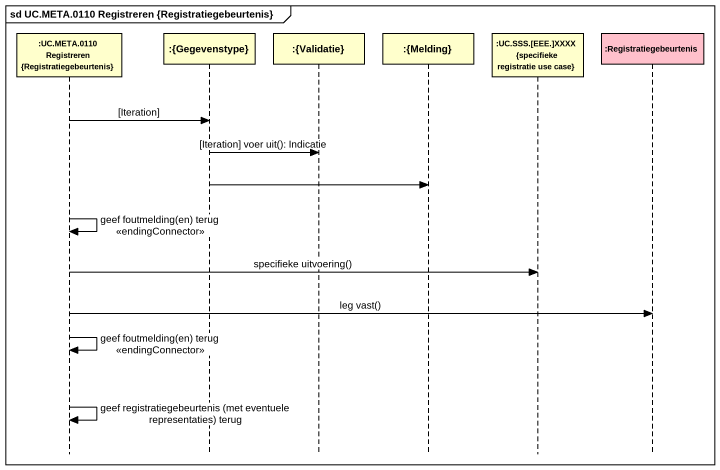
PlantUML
@startuml
mainframe sd UC.META.0110 Registreren {Registratiegebeurtenis}
hide footbox
participant ":UC.META.0110 Registreren {Registratiegebeurtenis}" as UC_META_0110_Registreren
participant ":{Gegevenstype}" as Gegevenstype
participant ":{Validatie}" as Validatie
participant ":{Melding}" as Melding
participant ":UC.SSS.[EEE.]XXXX {specifieke registratie use case}" as UC_SSS_EEE_XXXX_specifieke
participant ":Registratiegebeurtenis" as Registratiegebeurtenis #FFC0CB

UC_META_0110_Registreren -> Gegevenstype : [Iteration]
Gegevenstype -> Validatie : [Iteration] voer uit(): Indicatie
Gegevenstype -> Melding
UC_META_0110_Registreren -> UC_META_0110_Registreren : geef foutmelding(en) terug <<endingConnector>>
UC_META_0110_Registreren -> UC_SSS_EEE_XXXX_specifieke : specifieke uitvoering()
UC_META_0110_Registreren -> Registratiegebeurtenis : leg vast()
UC_META_0110_Registreren -> UC_META_0110_Registreren : geef foutmelding(en) terug <<endingConnector>>
UC_META_0110_Registreren -> UC_META_0110_Registreren : geef registratiegebeurtenis (met eventuele representaties) terug
@enduml
